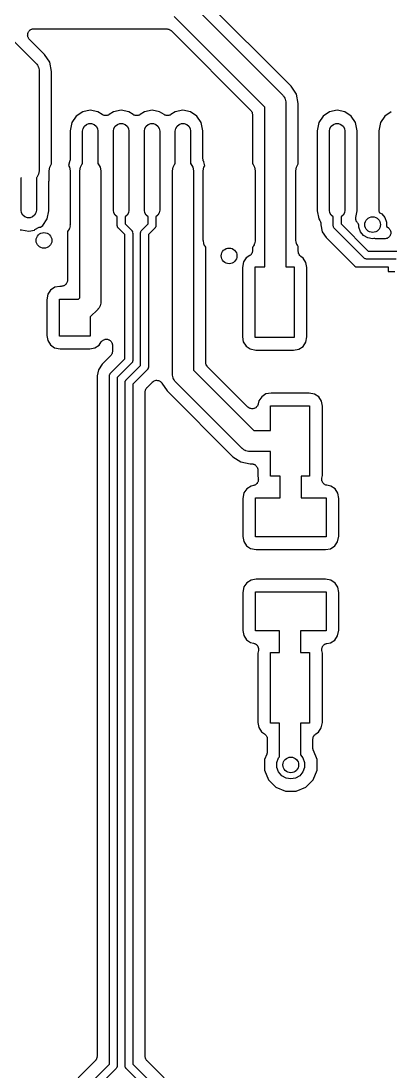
# Model space of a CAD drawing. Extents: x 85 to 210, y -138 to -65.
# Drawn here: x 96.88 to 102.87, y -118.46 to -101.44 of the extents above; entities that cross this region are included whole.
import ezdxf

# ---------------------------------------------------------------- set-up
doc = ezdxf.new("R2010")
doc.units = 0
doc.header["$MEASUREMENT"] = 0
doc.layers.add('BLACK', color=7, linetype='CONTINUOUS')

msp = doc.modelspace()

# ---------------------------------------------------------------- linework, layer by layer
at = {"layer": 'Black'}
for p, q in [((101.255, -102.499), (99.8314, -101.076)), ((99.6021, -101.13), (101.12, -102.648)), ((100.83, -102.838), (99.3617, -101.37)), ((97.012, -101.603), (97.0204, -101.593)), ((97.0204, -101.593), (97.0242, -101.591)), ((97.0242, -101.591), (97.0273, -101.588)), ((97.0273, -101.588), (97.0392, -101.583)), ((97.0392, -101.583), (97.0505, -101.576)), ((97.0505, -101.576), (97.0548, -101.575)), ((97.0548, -101.575), (97.0588, -101.573)), ((97.0588, -101.573), (97.0718, -101.572)), ((97.0718, -101.572), (97.0847, -101.57)), ((97.0847, -101.57), (99.2374, -101.57)), ((99.2374, -101.57), (99.2418, -101.571)), ((99.2418, -101.571), (99.2462, -101.57)), ((99.2462, -101.57), (99.2588, -101.574)), ((99.2588, -101.574), (99.2716, -101.576)), ((99.2716, -101.576), (99.2755, -101.578)), ((99.2755, -101.578), (99.2797, -101.579)), ((99.2797, -101.579), (99.2904, -101.587)), ((99.2904, -101.587), (99.3017, -101.593)), ((99.3017, -101.593), (99.3045, -101.597)), ((96.6202, -101.63), (97.1223, -102.132)), ((96.9851, -101.679), (96.9862, -101.666)), ((96.9862, -101.683), (96.9851, -101.679)), ((96.9862, -101.653), (96.9877, -101.649)), ((96.9862, -101.666), (96.9862, -101.653)), ((96.9862, -101.687), (96.9862, -101.683)), ((96.9907, -101.7), (96.9862, -101.687)), ((96.9877, -101.649), (96.9881, -101.644)), ((96.9881, -101.644), (96.9936, -101.632)), ((96.994, -101.712), (96.9907, -101.7)), ((96.9936, -101.632), (96.9981, -101.62)), ((96.9966, -101.716), (96.994, -101.712)), ((96.9981, -101.72), (96.9966, -101.716)), ((96.9981, -101.62), (97.0009, -101.617)), ((97.0065, -101.73), (96.9981, -101.72)), ((97.0009, -101.617), (97.0028, -101.613)), ((97.0028, -101.613), (97.012, -101.603)), ((97.014, -101.741), (97.0065, -101.73)), ((97.2568, -101.984), (97.014, -101.741)), ((99.3045, -101.597), (99.3082, -101.599)), ((99.3082, -101.599), (100.601, -102.892)), ((97.3421, -102.111), (97.2568, -101.984)), ((97.1223, -102.132), (97.1266, -102.138)), ((97.1266, -102.138), (97.1323, -102.143)), ((97.1323, -102.143), (97.1434, -102.162)), ((97.1434, -102.162), (97.1562, -102.18)), ((97.1562, -102.18), (97.1581, -102.187)), ((97.1581, -102.187), (97.1618, -102.194)), ((97.1618, -102.194), (97.1657, -102.216)), ((97.1657, -102.216), (97.1715, -102.237)), ((97.1715, -102.237), (97.1708, -102.245)), ((97.1708, -102.245), (97.1721, -102.252)), ((97.1721, -102.252), (97.1721, -103.87)), ((97.3721, -102.262), (97.3421, -102.111)), ((97.3721, -103.761), (97.3721, -102.262)), ((101.34, -102.627), (101.255, -102.499)), ((101.12, -102.648), (101.125, -102.654)), ((101.125, -102.654), (101.13, -102.659)), ((101.13, -102.659), (101.141, -102.678)), ((101.141, -102.678), (101.154, -102.696)), ((101.154, -102.696), (101.156, -102.703)), ((101.156, -102.703), (101.16, -102.71)), ((101.16, -102.71), (101.164, -102.732)), ((101.164, -102.732), (101.169, -102.753)), ((101.169, -102.753), (101.169, -102.761)), ((101.169, -102.761), (101.17, -102.768)), ((101.17, -102.768), (101.17, -103.87)), ((101.37, -102.778), (101.34, -102.627)), ((101.37, -103.212), (101.37, -102.778)), ((97.8769, -102.914), (97.7723, -102.984)), ((98.0003, -102.889), (97.8769, -102.914)), ((98.1237, -102.914), (98.0003, -102.889)), ((98.195, -102.961), (98.1237, -102.914)), ((98.3773, -102.914), (98.3061, -102.961)), ((98.5007, -102.889), (98.3773, -102.914)), ((98.6241, -102.914), (98.5007, -102.889)), ((98.6953, -102.961), (98.6241, -102.914)), ((98.8777, -102.914), (98.8064, -102.961)), ((99.0011, -102.889), (98.8777, -102.914)), ((99.1245, -102.914), (99.0011, -102.889)), ((99.1957, -102.961), (99.1245, -102.914)), ((99.378, -102.914), (99.3068, -102.961)), ((99.5015, -102.889), (99.378, -102.914)), ((99.6249, -102.914), (99.5015, -102.889)), ((99.7295, -102.984), (99.6249, -102.914)), ((100.601, -102.892), (100.603, -102.896)), ((100.603, -102.896), (100.607, -102.898)), ((100.607, -102.898), (100.613, -102.91)), ((100.613, -102.91), (100.621, -102.92)), ((100.621, -102.92), (100.622, -102.925)), ((100.622, -102.925), (100.624, -102.928)), ((100.624, -102.928), (100.626, -102.941)), ((100.626, -102.941), (100.63, -102.954)), ((100.63, -102.954), (100.629, -102.958)), ((100.83, -103.87), (100.83, -102.838)), ((101.877, -102.914), (101.773, -102.984)), ((102.001, -102.889), (101.877, -102.914)), ((102.124, -102.914), (102.001, -102.889)), ((102.229, -102.984), (102.124, -102.914)), ((102.878, -102.914), (102.774, -102.984)), ((97.7024, -103.088), (97.6759, -103.221)), ((97.7723, -102.984), (97.7024, -103.088)), ((97.905, -103.149), (97.9381, -103.122)), ((97.9381, -103.122), (97.9787, -103.107)), ((97.9787, -103.107), (98.0219, -103.107)), ((98.0219, -103.107), (98.0626, -103.122)), ((98.0626, -103.122), (98.0957, -103.149)), ((98.201, -102.964), (98.195, -102.961)), ((98.2063, -102.968), (98.201, -102.964)), ((98.2168, -102.971), (98.2063, -102.968)), ((98.2267, -102.975), (98.2168, -102.971)), ((98.2333, -102.976), (98.2267, -102.975)), ((98.2396, -102.977), (98.2333, -102.976)), ((98.2505, -102.977), (98.2396, -102.977)), ((98.2614, -102.977), (98.2505, -102.977)), ((98.2677, -102.976), (98.2614, -102.977)), ((98.2743, -102.975), (98.2677, -102.976)), ((98.2843, -102.971), (98.2743, -102.975)), ((98.2947, -102.968), (98.2843, -102.971)), ((98.3, -102.964), (98.2947, -102.968)), ((98.3061, -102.961), (98.3, -102.964)), ((98.4054, -103.149), (98.4385, -103.122)), ((98.4385, -103.122), (98.4791, -103.107)), ((98.4791, -103.107), (98.5223, -103.107)), ((98.5223, -103.107), (98.5629, -103.122)), ((98.5629, -103.122), (98.596, -103.149)), ((98.7014, -102.964), (98.6953, -102.961)), ((98.7067, -102.968), (98.7014, -102.964)), ((98.7171, -102.971), (98.7067, -102.968)), ((98.7271, -102.975), (98.7171, -102.971)), ((98.7337, -102.976), (98.7271, -102.975)), ((98.74, -102.977), (98.7337, -102.976)), ((98.7509, -102.977), (98.74, -102.977)), ((98.7618, -102.977), (98.7509, -102.977)), ((98.7681, -102.976), (98.7618, -102.977)), ((98.7747, -102.975), (98.7681, -102.976)), ((98.7846, -102.971), (98.7747, -102.975)), ((98.7951, -102.968), (98.7846, -102.971)), ((98.8004, -102.964), (98.7951, -102.968)), ((98.8064, -102.961), (98.8004, -102.964)), ((98.9057, -103.149), (98.9389, -103.122)), ((98.9389, -103.122), (98.9795, -103.107)), ((98.9795, -103.107), (99.0227, -103.107)), ((99.0227, -103.107), (99.0633, -103.122)), ((99.0633, -103.122), (99.0964, -103.149)), ((99.2017, -102.964), (99.1957, -102.961)), ((99.207, -102.968), (99.2017, -102.964)), ((99.2175, -102.971), (99.207, -102.968)), ((99.2275, -102.975), (99.2175, -102.971)), ((99.2341, -102.976), (99.2275, -102.975)), ((99.2404, -102.977), (99.2341, -102.976)), ((99.2513, -102.977), (99.2404, -102.977)), ((99.2622, -102.977), (99.2513, -102.977)), ((99.2685, -102.976), (99.2622, -102.977)), ((99.275, -102.975), (99.2685, -102.976)), ((99.285, -102.971), (99.275, -102.975)), ((99.2955, -102.968), (99.285, -102.971)), ((99.3008, -102.964), (99.2955, -102.968)), ((99.3068, -102.961), (99.3008, -102.964)), ((99.4061, -103.149), (99.4392, -103.122)), ((99.4392, -103.122), (99.4798, -103.107)), ((99.4798, -103.107), (99.5231, -103.107)), ((99.5231, -103.107), (99.5637, -103.122)), ((99.5637, -103.122), (99.5968, -103.149)), ((99.7994, -103.088), (99.7295, -102.984)), ((99.8259, -103.221), (99.7994, -103.088)), ((100.629, -102.958), (100.63, -102.963)), ((100.63, -102.963), (100.63, -103.759)), ((101.703, -103.088), (101.676, -103.221)), ((101.773, -102.984), (101.703, -103.088)), ((101.905, -103.149), (101.939, -103.122)), ((101.939, -103.122), (101.979, -103.107)), ((101.979, -103.107), (102.022, -103.107)), ((102.022, -103.107), (102.063, -103.122)), ((102.063, -103.122), (102.096, -103.149)), ((102.299, -103.088), (102.229, -102.984)), ((102.325, -103.221), (102.299, -103.088)), ((102.704, -103.088), (102.677, -103.221)), ((102.774, -102.984), (102.704, -103.088)), ((97.6759, -103.221), (97.6759, -103.675)), ((97.8759, -103.229), (97.8834, -103.187)), ((97.8759, -103.756), (97.8759, -103.229)), ((97.8834, -103.187), (97.905, -103.149)), ((98.0957, -103.149), (98.1173, -103.187)), ((98.1173, -103.187), (98.1248, -103.229)), ((98.1248, -103.229), (98.1248, -103.756)), ((98.3762, -103.229), (98.3837, -103.187)), ((98.3762, -104.51), (98.3762, -103.229)), ((98.3837, -103.187), (98.4054, -103.149)), ((98.596, -103.149), (98.6177, -103.187)), ((98.6177, -103.187), (98.6252, -103.229)), ((98.6252, -103.229), (98.6252, -104.51)), ((98.8766, -103.229), (98.8841, -103.187)), ((98.8766, -104.51), (98.8766, -103.229)), ((98.8841, -103.187), (98.9057, -103.149)), ((99.0964, -103.149), (99.118, -103.187)), ((99.118, -103.187), (99.1255, -103.229)), ((99.1255, -103.229), (99.1255, -104.51)), ((99.377, -103.229), (99.3845, -103.187)), ((99.377, -103.756), (99.377, -103.229)), ((99.3845, -103.187), (99.4061, -103.149)), ((99.5968, -103.149), (99.6184, -103.187)), ((99.6184, -103.187), (99.6259, -103.229)), ((99.6259, -103.229), (99.6259, -103.756)), ((99.8259, -103.675), (99.8259, -103.221)), ((101.37, -103.761), (101.37, -103.212)), ((101.676, -103.221), (101.676, -104.518)), ((101.876, -103.229), (101.884, -103.187)), ((101.876, -104.51), (101.876, -103.229)), ((101.884, -103.187), (101.905, -103.149)), ((102.096, -103.149), (102.118, -103.187)), ((102.118, -103.187), (102.125, -103.229)), ((102.125, -103.229), (102.125, -104.51)), ((102.325, -104.518), (102.325, -103.221)), ((102.677, -103.221), (102.677, -104.518)), ((97.3427, -103.812), (97.3721, -103.761)), ((97.6607, -103.727), (97.6486, -103.788)), ((97.6486, -103.788), (97.6622, -103.812)), ((97.6638, -103.72), (97.6607, -103.727)), ((97.6698, -103.71), (97.6638, -103.72)), ((97.6708, -103.704), (97.6698, -103.71)), ((97.673, -103.699), (97.6708, -103.704)), ((97.6738, -103.687), (97.673, -103.699)), ((97.6759, -103.675), (97.6738, -103.687)), ((97.8406, -103.812), (97.8701, -103.761)), ((97.8701, -103.761), (97.8759, -103.756)), ((98.1248, -103.756), (98.1305, -103.761)), ((98.1305, -103.761), (98.1601, -103.812)), ((99.3417, -103.812), (99.3712, -103.761)), ((99.3712, -103.761), (99.377, -103.756)), ((99.6259, -103.756), (99.6317, -103.761)), ((99.6317, -103.761), (99.6612, -103.812)), ((99.828, -103.687), (99.8259, -103.675)), ((99.8288, -103.699), (99.828, -103.687)), ((99.831, -103.704), (99.8288, -103.699)), ((99.832, -103.71), (99.831, -103.704)), ((99.8379, -103.72), (99.832, -103.71)), ((99.8411, -103.727), (99.8379, -103.72)), ((99.8539, -103.791), (99.8411, -103.727)), ((99.8421, -103.812), (99.8539, -103.791)), ((100.63, -103.759), (100.632, -103.761)), ((100.632, -103.761), (100.662, -103.812)), ((101.341, -103.812), (101.37, -103.761)), ((97.1618, -103.928), (97.1323, -103.979)), ((97.1721, -103.87), (97.1618, -103.928)), ((97.3325, -103.87), (97.3427, -103.812)), ((97.3325, -104.031), (97.3325, -103.87)), ((97.6622, -103.812), (97.6725, -103.87)), ((97.6725, -103.87), (97.6725, -104.748)), ((97.8303, -103.87), (97.8406, -103.812)), ((97.8303, -105.929), (97.8303, -103.87)), ((98.1601, -103.812), (98.1703, -103.87)), ((98.1703, -103.87), (98.1703, -106)), ((99.3315, -103.87), (99.3417, -103.812)), ((99.3315, -107.171), (99.3315, -103.87)), ((99.6612, -103.812), (99.6715, -103.87)), ((99.6715, -103.87), (99.6715, -107.101)), ((99.8318, -103.87), (99.8421, -103.812)), ((99.8318, -105.002), (99.8318, -103.87)), ((100.662, -103.812), (100.672, -103.87)), ((100.672, -103.87), (100.672, -104.998)), ((100.83, -105.428), (100.83, -103.87)), ((101.17, -103.87), (101.17, -105.428)), ((101.33, -103.87), (101.341, -103.812)), ((101.33, -104.988), (101.33, -103.87)), ((96.8776, -103.984), (96.8719, -103.979)), ((96.8776, -104.51), (96.8776, -103.984)), ((97.1323, -103.979), (97.1266, -103.984)), ((97.1266, -103.984), (97.1266, -104.51)), ((97.3266, -104.064), (97.3286, -104.053)), ((97.3266, -104.518), (97.3266, -104.064)), ((97.3286, -104.053), (97.3294, -104.041)), ((97.3294, -104.041), (97.3316, -104.036)), ((97.3316, -104.036), (97.3325, -104.031)), ((96.8851, -104.553), (96.8776, -104.51)), ((96.9068, -104.59), (96.8851, -104.553)), ((96.9399, -104.618), (96.9068, -104.59)), ((96.9805, -104.633), (96.9399, -104.618)), ((97.0237, -104.633), (96.9805, -104.633)), ((97.0643, -104.618), (97.0237, -104.633)), ((97.0974, -104.59), (97.0643, -104.618)), ((97.1191, -104.553), (97.0974, -104.59)), ((97.1266, -104.51), (97.1191, -104.553)), ((97.2301, -104.756), (97.3001, -104.652)), ((97.3001, -104.652), (97.3266, -104.518)), ((98.3837, -104.553), (98.3762, -104.51)), ((98.4054, -104.59), (98.3837, -104.553)), ((98.4372, -104.617), (98.4054, -104.59)), ((98.4372, -104.756), (98.4372, -104.617)), ((98.596, -104.59), (98.5642, -104.617)), ((98.5642, -104.617), (98.5642, -104.73)), ((98.6177, -104.553), (98.596, -104.59)), ((98.6252, -104.51), (98.6177, -104.553)), ((98.8841, -104.553), (98.8766, -104.51)), ((98.9057, -104.59), (98.8841, -104.553)), ((98.9376, -104.617), (98.9057, -104.59)), ((98.9376, -104.73), (98.9376, -104.617)), ((99.0964, -104.59), (99.0646, -104.617)), ((99.0646, -104.617), (99.0646, -104.756)), ((99.118, -104.553), (99.0964, -104.59)), ((99.1255, -104.51), (99.118, -104.553)), ((101.676, -104.518), (101.703, -104.652)), ((101.703, -104.652), (101.72, -104.678)), ((101.884, -104.553), (101.876, -104.51)), ((101.905, -104.59), (101.884, -104.553)), ((101.937, -104.617), (101.905, -104.59)), ((101.937, -104.759), (101.937, -104.617)), ((102.096, -104.59), (102.064, -104.617)), ((102.064, -104.617), (102.064, -104.733)), ((102.118, -104.553), (102.096, -104.59)), ((102.125, -104.51), (102.118, -104.553)), ((102.302, -104.655), (102.303, -104.641)), ((102.303, -104.658), (102.302, -104.655)), ((102.303, -104.641), (102.304, -104.626)), ((102.304, -104.626), (102.325, -104.518)), ((102.677, -104.518), (102.683, -104.546)), ((102.683, -104.546), (102.723, -104.57)), ((102.723, -104.57), (102.774, -104.63)), ((102.774, -104.63), (102.801, -104.705)), ((96.8663, -104.827), (96.8826, -104.827)), ((96.8826, -104.827), (96.8836, -104.827)), ((96.8836, -104.827), (96.8847, -104.827)), ((96.8847, -104.827), (97.0021, -104.851)), ((97.0983, -104.832), (97.1035, -104.825)), ((97.1035, -104.825), (97.1721, -104.786)), ((97.1721, -104.786), (97.1909, -104.783)), ((97.1909, -104.783), (97.2301, -104.756)), ((97.6566, -104.819), (97.6438, -104.838)), ((97.6585, -104.812), (97.6566, -104.819)), ((97.6622, -104.806), (97.6585, -104.812)), ((97.6661, -104.784), (97.6622, -104.806)), ((97.6718, -104.762), (97.6661, -104.784)), ((97.6725, -104.748), (97.6712, -104.755)), ((97.6712, -104.755), (97.6718, -104.762)), ((98.4377, -104.759), (98.4372, -104.756)), ((98.4374, -104.762), (98.4377, -104.759)), ((98.4396, -104.77), (98.4374, -104.762)), ((98.441, -104.778), (98.4396, -104.77)), ((98.4424, -104.781), (98.441, -104.778)), ((98.4431, -104.783), (98.4424, -104.781)), ((98.4479, -104.79), (98.4431, -104.783)), ((98.4521, -104.797), (98.4479, -104.79)), ((98.4542, -104.799), (98.4521, -104.797)), ((98.4558, -104.801), (98.4542, -104.799)), ((98.5604, -104.906), (98.4558, -104.801)), ((98.5642, -104.73), (98.6688, -104.835)), ((98.833, -104.835), (98.9376, -104.73)), ((99.046, -104.801), (98.9414, -104.906)), ((99.0476, -104.799), (99.046, -104.801)), ((99.0497, -104.797), (99.0476, -104.799)), ((99.0539, -104.79), (99.0497, -104.797)), ((99.0586, -104.783), (99.0539, -104.79)), ((99.0594, -104.781), (99.0586, -104.783)), ((99.0607, -104.778), (99.0594, -104.781)), ((99.0622, -104.77), (99.0607, -104.778)), ((99.0643, -104.762), (99.0622, -104.77)), ((99.0646, -104.756), (99.0641, -104.759)), ((99.0641, -104.759), (99.0643, -104.762)), ((101.72, -104.678), (101.725, -104.689)), ((101.725, -104.689), (101.731, -104.699)), ((101.731, -104.699), (101.732, -104.705)), ((101.732, -104.705), (101.734, -104.71)), ((101.734, -104.71), (101.735, -104.722)), ((101.735, -104.722), (101.737, -104.734)), ((101.737, -104.734), (101.737, -104.749)), ((101.737, -104.749), (101.759, -104.859)), ((101.938, -104.762), (101.937, -104.759)), ((101.938, -104.764), (101.938, -104.762)), ((101.94, -104.772), (101.938, -104.764)), ((101.941, -104.781), (101.94, -104.772)), ((101.943, -104.783), (101.941, -104.781)), ((101.943, -104.786), (101.943, -104.783)), ((101.948, -104.793), (101.943, -104.786)), ((101.952, -104.8), (101.948, -104.793)), ((101.954, -104.802), (101.952, -104.8)), ((101.956, -104.804), (101.954, -104.802)), ((102.435, -105.283), (101.956, -104.804)), ((102.064, -104.733), (102.506, -105.174)), ((102.303, -104.661), (102.303, -104.658)), ((102.308, -104.675), (102.303, -104.661)), ((102.311, -104.688), (102.308, -104.675)), ((102.313, -104.691), (102.311, -104.688)), ((102.314, -104.694), (102.313, -104.691)), ((102.323, -104.705), (102.314, -104.694)), ((102.331, -104.717), (102.323, -104.705)), ((102.341, -104.727), (102.331, -104.717)), ((102.345, -104.734), (102.341, -104.727)), ((102.341, -104.727), (102.341, -104.727)), ((102.347, -104.741), (102.345, -104.734)), ((102.352, -104.748), (102.347, -104.741)), ((102.352, -104.784), (102.352, -104.748)), ((102.379, -104.858), (102.352, -104.784)), ((102.801, -104.705), (102.801, -104.775)), ((102.801, -104.775), (102.826, -104.791)), ((102.826, -104.791), (102.83, -104.795)), ((102.83, -104.795), (102.835, -104.798)), ((102.835, -104.798), (102.842, -104.807)), ((102.842, -104.807), (102.851, -104.815)), ((102.851, -104.815), (102.853, -104.82)), ((102.853, -104.82), (102.857, -104.824)), ((102.857, -104.824), (102.861, -104.836)), ((97.0021, -104.851), (97.0983, -104.832)), ((97.6327, -104.857), (97.6303, -104.859)), ((97.6303, -104.859), (97.6303, -105.644)), ((97.6438, -104.838), (97.6327, -104.857)), ((98.5604, -106.92), (98.5604, -104.906)), ((98.6688, -104.835), (98.6704, -104.837)), ((98.6704, -104.837), (98.6725, -104.839)), ((98.6725, -104.839), (98.6767, -104.846)), ((98.6767, -104.846), (98.6814, -104.853)), ((98.6814, -104.853), (98.6822, -104.855)), ((98.6822, -104.855), (98.6836, -104.858)), ((98.6836, -104.858), (98.685, -104.866)), ((98.685, -104.866), (98.6871, -104.874)), ((98.6871, -104.874), (98.6869, -104.877)), ((98.6869, -104.877), (98.6874, -104.88)), ((98.6874, -104.88), (98.6874, -106.947)), ((98.8144, -104.88), (98.8149, -104.877)), ((98.8144, -107.025), (98.8144, -104.88)), ((98.8146, -104.874), (98.8168, -104.866)), ((98.8149, -104.877), (98.8146, -104.874)), ((98.8168, -104.866), (98.8182, -104.858)), ((98.8182, -104.858), (98.8196, -104.855)), ((98.8196, -104.855), (98.8203, -104.853)), ((98.8203, -104.853), (98.8251, -104.846)), ((98.8251, -104.846), (98.8292, -104.839)), ((98.8292, -104.839), (98.8314, -104.837)), ((98.8314, -104.837), (98.833, -104.835)), ((98.9414, -104.906), (98.9414, -107.052)), ((101.332, -104.996), (101.33, -104.988)), ((101.331, -105.003), (101.332, -104.996)), ((101.759, -104.859), (101.821, -104.952)), ((101.821, -104.952), (102.287, -105.417)), ((102.43, -104.919), (102.379, -104.858)), ((102.498, -104.958), (102.43, -104.919)), ((102.576, -104.972), (102.498, -104.958)), ((102.596, -104.968), (102.576, -104.972)), ((102.609, -104.971), (102.596, -104.968)), ((102.596, -104.968), (102.596, -104.968)), ((102.622, -104.974), (102.609, -104.971)), ((102.626, -104.974), (102.622, -104.974)), ((102.63, -104.974), (102.626, -104.974)), ((102.77, -104.974), (102.63, -104.974)), ((102.776, -104.974), (102.77, -104.974)), ((102.781, -104.974), (102.776, -104.974)), ((102.793, -104.971), (102.781, -104.974)), ((102.805, -104.968), (102.793, -104.971)), ((102.809, -104.966), (102.805, -104.968)), ((102.815, -104.964), (102.809, -104.966)), ((102.824, -104.957), (102.815, -104.964)), ((102.835, -104.951), (102.824, -104.957)), ((102.838, -104.947), (102.835, -104.951)), ((102.843, -104.944), (102.838, -104.947)), ((102.849, -104.934), (102.843, -104.944)), ((102.857, -104.924), (102.849, -104.934)), ((102.859, -104.919), (102.857, -104.924)), ((102.862, -104.915), (102.859, -104.919)), ((102.861, -104.836), (102.866, -104.847)), ((102.865, -104.903), (102.862, -104.915)), ((102.869, -104.892), (102.865, -104.903)), ((102.866, -104.847), (102.867, -104.852)), ((102.867, -104.852), (102.869, -104.857)), ((102.869, -104.857), (102.869, -104.869)), ((102.869, -104.869), (102.87, -104.881)), ((102.87, -104.881), (102.869, -104.886)), ((102.869, -104.886), (102.869, -104.892)), ((99.8331, -105.009), (99.8318, -105.002)), ((99.8325, -105.017), (99.8331, -105.009)), ((99.8382, -105.038), (99.8325, -105.017)), ((99.8421, -105.06), (99.8382, -105.038)), ((99.8458, -105.066), (99.8421, -105.06)), ((99.8478, -105.074), (99.8458, -105.066)), ((99.8605, -105.092), (99.8478, -105.074)), ((99.8715, -105.111), (99.8605, -105.092)), ((99.8715, -106.976), (99.8715, -105.111)), ((100.63, -105.162), (100.627, -105.177)), ((100.632, -105.107), (100.63, -105.109)), ((100.63, -105.109), (100.63, -105.162)), ((100.644, -105.088), (100.632, -105.107)), ((100.656, -105.07), (100.644, -105.088)), ((100.658, -105.062), (100.656, -105.07)), ((100.662, -105.056), (100.658, -105.062)), ((100.666, -105.034), (100.662, -105.056)), ((100.672, -105.013), (100.666, -105.034)), ((100.672, -104.998), (100.671, -105.005)), ((100.671, -105.005), (100.672, -105.013)), ((101.337, -105.025), (101.331, -105.003)), ((101.341, -105.047), (101.337, -105.025)), ((101.344, -105.053), (101.341, -105.047)), ((101.346, -105.06), (101.344, -105.053)), ((101.359, -105.078), (101.346, -105.06)), ((101.37, -105.097), (101.359, -105.078)), ((101.37, -105.178), (101.37, -105.097)), ((100.528, -105.282), (100.483, -105.349)), ((100.584, -105.246), (100.528, -105.282)), ((100.595, -105.236), (100.584, -105.246)), ((100.607, -105.227), (100.595, -105.236)), ((100.608, -105.225), (100.607, -105.227)), ((100.61, -105.223), (100.608, -105.225)), ((100.617, -105.21), (100.61, -105.223)), ((100.624, -105.197), (100.617, -105.21)), ((100.626, -105.192), (100.624, -105.194)), ((100.624, -105.194), (100.624, -105.197)), ((100.627, -105.177), (100.626, -105.192)), ((101.372, -105.191), (101.37, -105.178)), ((101.374, -105.205), (101.372, -105.191)), ((101.375, -105.208), (101.374, -105.205)), ((101.376, -105.212), (101.375, -105.208)), ((101.383, -105.224), (101.376, -105.212)), ((101.389, -105.236), (101.383, -105.224)), ((101.392, -105.239), (101.389, -105.236)), ((101.393, -105.242), (101.392, -105.239)), ((101.404, -105.251), (101.393, -105.242)), ((101.414, -105.26), (101.404, -105.251)), ((101.452, -105.286), (101.414, -105.26)), ((101.496, -105.355), (101.452, -105.286)), ((102.437, -105.285), (102.435, -105.283)), ((102.439, -105.287), (102.437, -105.285)), ((102.446, -105.291), (102.439, -105.287)), ((102.453, -105.296), (102.446, -105.291)), ((102.456, -105.296), (102.453, -105.296)), ((102.458, -105.298), (102.456, -105.296)), ((102.466, -105.299), (102.458, -105.298)), ((102.474, -105.301), (102.466, -105.299)), ((102.477, -105.301), (102.474, -105.301)), ((102.48, -105.301), (102.477, -105.301)), ((102.958, -105.301), (102.48, -105.301)), ((102.506, -105.174), (102.982, -105.174)), ((100.483, -105.349), (100.465, -105.439)), ((100.465, -105.439), (100.465, -106.562)), ((100.67, -106.572), (100.67, -105.428)), ((100.67, -105.428), (100.83, -105.428)), ((101.17, -105.428), (101.305, -105.428)), ((101.305, -105.428), (101.305, -106.572)), ((101.511, -105.438), (101.496, -105.355)), ((101.511, -106.561), (101.511, -105.438)), ((102.287, -105.417), (102.303, -105.428)), ((102.303, -105.428), (102.829, -105.428)), ((102.829, -105.428), (102.829, -105.501)), ((102.829, -105.501), (102.934, -105.501)), ((97.6243, -105.678), (97.6199, -105.686)), ((97.6258, -105.67), (97.6243, -105.678)), ((97.6288, -105.661), (97.6258, -105.67)), ((97.6303, -105.644), (97.6288, -105.653)), ((97.6288, -105.653), (97.6288, -105.661)), ((97.3579, -105.804), (97.3122, -105.871)), ((97.4265, -105.76), (97.3579, -105.804)), ((97.5093, -105.744), (97.4265, -105.76)), ((97.5303, -105.744), (97.5093, -105.744)), ((97.5389, -105.743), (97.5303, -105.744)), ((97.5477, -105.743), (97.5389, -105.743)), ((97.5559, -105.74), (97.5477, -105.743)), ((97.5645, -105.738), (97.5559, -105.74)), ((97.5721, -105.734), (97.5645, -105.738)), ((97.5803, -105.731), (97.5721, -105.734)), ((97.587, -105.725), (97.5803, -105.731)), ((97.5946, -105.721), (97.587, -105.725)), ((97.6002, -105.714), (97.5946, -105.721)), ((97.6069, -105.708), (97.6002, -105.714)), ((97.6113, -105.701), (97.6069, -105.708)), ((97.6169, -105.694), (97.6113, -105.701)), ((97.6199, -105.686), (97.6169, -105.694)), ((97.3122, -105.871), (97.2941, -105.96)), ((97.2941, -105.96), (97.2941, -106.541)), ((97.5, -106.55), (97.5, -105.95)), ((97.5, -105.95), (97.8096, -105.95)), ((97.8096, -105.95), (97.8303, -105.929)), ((98.1697, -106.014), (98.1639, -106.036)), ((98.1703, -106), (98.169, -106.007)), ((98.169, -106.007), (98.1697, -106.014)), ((98.1205, -106.12), (98, -106.24)), ((98.1248, -106.114), (98.1205, -106.12)), ((98.1305, -106.109), (98.1248, -106.114)), ((98.1417, -106.09), (98.1305, -106.109)), ((98.1544, -106.072), (98.1417, -106.09)), ((98.1563, -106.064), (98.1544, -106.072)), ((98.1601, -106.058), (98.1563, -106.064)), ((98.1639, -106.036), (98.1601, -106.058)), ((98, -106.24), (98, -106.55)), ((97.2941, -106.541), (97.3097, -106.623)), ((97.3097, -106.623), (97.3539, -106.692)), ((97.3539, -106.692), (97.4207, -106.738)), ((98, -106.55), (97.5, -106.55)), ((98.0735, -106.74), (98.1421, -106.696)), ((98.1421, -106.696), (98.1778, -106.644)), ((98.1778, -106.644), (98.1813, -106.64)), ((98.1813, -106.64), (98.1838, -106.636)), ((98.1838, -106.636), (98.1934, -106.628)), ((98.1934, -106.628), (98.2021, -106.619)), ((98.2021, -106.619), (98.2066, -106.617)), ((98.2066, -106.617), (98.2104, -106.614)), ((98.2104, -106.614), (98.2221, -106.609)), ((98.2221, -106.609), (98.2334, -106.604)), ((98.2334, -106.604), (98.2384, -106.604)), ((98.2384, -106.604), (98.243, -106.602)), ((98.243, -106.602), (98.2555, -106.602)), ((98.2555, -106.602), (98.268, -106.601)), ((98.268, -106.601), (98.2728, -106.602)), ((98.2728, -106.602), (98.2778, -106.602)), ((98.2778, -106.602), (98.2895, -106.606)), ((98.2895, -106.606), (98.3016, -106.609)), ((98.3016, -106.609), (98.3057, -106.612)), ((98.3057, -106.612), (98.3104, -106.614)), ((98.3104, -106.614), (98.32, -106.622)), ((98.32, -106.622), (98.3303, -106.629)), ((98.3303, -106.629), (98.3332, -106.633)), ((98.3332, -106.633), (98.337, -106.636)), ((98.337, -106.636), (98.3432, -106.647)), ((98.3432, -106.647), (98.3505, -106.657)), ((98.3505, -106.657), (98.3519, -106.662)), ((98.3519, -106.662), (98.3544, -106.666)), ((98.3544, -106.666), (98.3565, -106.678)), ((98.3565, -106.678), (98.3599, -106.69)), ((98.3599, -106.69), (98.3595, -106.695)), ((98.3595, -106.695), (98.3604, -106.7)), ((100.465, -106.562), (100.48, -106.645)), ((100.48, -106.645), (100.524, -106.714)), ((101.305, -106.572), (100.67, -106.572)), ((101.448, -106.718), (101.493, -106.651)), ((101.493, -106.651), (101.511, -106.561)), ((97.4207, -106.738), (97.51, -106.756)), ((97.51, -106.756), (97.9907, -106.756)), ((97.9907, -106.756), (98.0735, -106.74)), ((98.3311, -106.867), (98.1936, -107.004)), ((98.3336, -106.863), (98.3311, -106.867)), ((98.337, -106.86), (98.3336, -106.863)), ((98.3435, -106.849), (98.337, -106.86)), ((98.351, -106.838), (98.3435, -106.849)), ((98.3522, -106.834), (98.351, -106.838)), ((98.3544, -106.83), (98.3522, -106.834)), ((98.3566, -106.817), (98.3544, -106.83)), ((98.36, -106.805), (98.3566, -106.817)), ((98.3604, -106.796), (98.3596, -106.8)), ((98.3596, -106.8), (98.36, -106.805)), ((98.3604, -106.7), (98.3604, -106.796)), ((100.524, -106.714), (100.591, -106.759)), ((100.591, -106.759), (100.681, -106.777)), ((100.681, -106.777), (101.296, -106.777)), ((101.296, -106.777), (101.379, -106.762)), ((101.379, -106.762), (101.448, -106.718)), ((98.1936, -107.004), (98.1314, -107.097)), ((98.3281, -107.152), (98.5604, -106.92)), ((98.6688, -106.991), (98.4365, -107.224)), ((98.5821, -107.258), (98.8144, -107.025)), ((98.6704, -106.989), (98.6688, -106.991)), ((98.6725, -106.987), (98.6704, -106.989)), ((98.6767, -106.98), (98.6725, -106.987)), ((98.6814, -106.973), (98.6767, -106.98)), ((98.6822, -106.971), (98.6814, -106.973)), ((98.6836, -106.968), (98.6822, -106.971)), ((98.685, -106.96), (98.6836, -106.968)), ((98.6871, -106.952), (98.685, -106.96)), ((98.6874, -106.947), (98.6869, -106.949)), ((98.6869, -106.949), (98.6871, -106.952)), ((99.8722, -106.981), (99.8715, -106.976)), ((99.8718, -106.985), (99.8722, -106.981)), ((99.8752, -106.998), (99.8718, -106.985)), ((99.8775, -107.01), (99.8752, -106.998)), ((99.8797, -107.014), (99.8775, -107.01)), ((99.8808, -107.019), (99.8797, -107.014)), ((99.8883, -107.029), (99.8808, -107.019)), ((99.8949, -107.041), (99.8883, -107.029)), ((98.112, -107.194), (98.1095, -107.207)), ((98.1095, -107.207), (98.1095, -118.226)), ((98.1314, -107.097), (98.112, -107.194)), ((98.112, -107.194), (98.112, -107.194)), ((98.3095, -107.197), (98.31, -107.195)), ((98.3095, -118), (98.3095, -107.197)), ((98.3097, -107.192), (98.3119, -107.184)), ((98.31, -107.195), (98.3097, -107.192)), ((98.3119, -107.184), (98.3133, -107.176)), ((98.3133, -107.176), (98.3147, -107.173)), ((98.3147, -107.173), (98.3154, -107.171)), ((98.3154, -107.171), (98.3202, -107.164)), ((98.3202, -107.164), (98.3244, -107.157)), ((98.3244, -107.157), (98.3265, -107.155)), ((98.3265, -107.155), (98.3281, -107.152)), ((98.9228, -107.097), (98.6905, -107.329)), ((98.9244, -107.094), (98.9228, -107.097)), ((98.9265, -107.093), (98.9244, -107.094)), ((98.9307, -107.085), (98.9265, -107.093)), ((98.9354, -107.079), (98.9307, -107.085)), ((98.9362, -107.076), (98.9354, -107.079)), ((98.9376, -107.073), (98.9362, -107.076)), ((98.939, -107.065), (98.9376, -107.073)), ((98.9411, -107.057), (98.939, -107.065)), ((98.9414, -107.052), (98.9409, -107.054)), ((98.9409, -107.054), (98.9411, -107.057)), ((99.3328, -107.178), (99.3315, -107.171)), ((99.3321, -107.186), (99.3328, -107.178)), ((99.3379, -107.207), (99.3321, -107.186)), ((99.3417, -107.229), (99.3379, -107.207)), ((99.6715, -107.101), (100.651, -108.08)), ((99.8982, -107.043), (99.8949, -107.041)), ((99.9007, -107.047), (99.8982, -107.043)), ((100.554, -107.7), (99.9007, -107.047)), ((98.4365, -107.224), (98.4365, -118)), ((98.5635, -107.303), (98.564, -107.3)), ((98.5635, -118), (98.5635, -107.303)), ((98.5637, -107.297), (98.5659, -107.289)), ((98.564, -107.3), (98.5637, -107.297)), ((98.5659, -107.289), (98.5673, -107.281)), ((98.5673, -107.281), (98.5687, -107.278)), ((98.5687, -107.278), (98.5694, -107.276)), ((98.5694, -107.276), (98.5742, -107.269)), ((98.5742, -107.269), (98.5784, -107.262)), ((98.5784, -107.262), (98.5805, -107.26)), ((98.5805, -107.26), (98.5821, -107.258)), ((98.6905, -107.329), (98.6905, -118)), ((98.9198, -107.382), (99.0068, -107.295)), ((99.0068, -107.295), (99.0077, -107.295)), ((99.0077, -107.295), (99.0083, -107.294)), ((99.0083, -107.294), (99.0219, -107.285)), ((99.0219, -107.285), (99.0352, -107.276)), ((99.0352, -107.276), (99.0363, -107.275)), ((99.0363, -107.275), (99.0372, -107.275)), ((99.0372, -107.275), (99.0531, -107.271)), ((99.0531, -107.271), (99.0688, -107.267)), ((99.0688, -107.267), (99.0699, -107.267)), ((99.0699, -107.267), (99.071, -107.266)), ((99.071, -107.266), (99.0872, -107.268)), ((99.0872, -107.268), (99.1034, -107.27)), ((99.1034, -107.27), (99.1044, -107.27)), ((99.1044, -107.27), (99.1055, -107.27)), ((99.1055, -107.27), (99.1201, -107.277)), ((99.1201, -107.277), (99.1349, -107.284)), ((99.1349, -107.284), (99.1356, -107.285)), ((99.1356, -107.285), (99.1366, -107.286)), ((99.1366, -107.286), (99.1479, -107.297)), ((99.1479, -107.297), (99.1594, -107.309)), ((99.1594, -107.309), (99.1599, -107.31)), ((99.1599, -107.31), (99.1606, -107.311)), ((99.1606, -107.311), (99.2468, -107.44)), ((99.3455, -107.236), (99.3417, -107.229)), ((99.3474, -107.243), (99.3455, -107.236)), ((99.3601, -107.261), (99.3474, -107.243)), ((99.3712, -107.28), (99.3601, -107.261)), ((99.377, -107.285), (99.3712, -107.28)), ((99.3813, -107.291), (99.377, -107.285)), ((100.46, -108.37), (99.3813, -107.291)), ((98.8905, -107.453), (98.8913, -107.449)), ((98.8905, -110.694), (98.8905, -107.453)), ((98.8909, -107.444), (98.8943, -107.432)), ((98.8913, -107.449), (98.8909, -107.444)), ((98.8943, -107.432), (98.8965, -107.419)), ((98.8965, -107.419), (98.8987, -107.415)), ((98.8987, -107.415), (98.8999, -107.411)), ((98.8999, -107.411), (98.9074, -107.4)), ((98.9074, -107.4), (98.9139, -107.389)), ((98.9139, -107.389), (98.9173, -107.386)), ((98.9173, -107.386), (98.9198, -107.382)), ((99.2468, -107.44), (100.312, -108.505)), ((100.778, -107.532), (100.733, -107.599)), ((100.847, -107.488), (100.778, -107.532)), ((100.93, -107.473), (100.847, -107.488)), ((101.545, -107.473), (100.93, -107.473)), ((101.635, -107.491), (101.545, -107.473)), ((101.702, -107.536), (101.635, -107.491)), ((101.746, -107.605), (101.702, -107.536)), ((100.556, -107.702), (100.554, -107.7)), ((100.558, -107.704), (100.556, -107.702)), ((100.571, -107.712), (100.558, -107.704)), ((100.582, -107.72), (100.571, -107.712)), ((100.585, -107.721), (100.582, -107.72)), ((100.669, -107.717), (100.656, -107.724)), ((100.682, -107.711), (100.669, -107.717)), ((100.684, -107.709), (100.682, -107.711)), ((100.687, -107.708), (100.684, -107.709)), ((100.696, -107.697), (100.687, -107.708)), ((100.706, -107.687), (100.696, -107.697)), ((100.708, -107.684), (100.706, -107.687)), ((100.71, -107.682), (100.708, -107.684)), ((100.715, -107.668), (100.71, -107.682)), ((100.721, -107.655), (100.715, -107.668)), ((100.723, -107.649), (100.721, -107.652)), ((100.721, -107.652), (100.721, -107.655)), ((100.733, -107.599), (100.723, -107.649)), ((100.92, -108.08), (100.92, -107.678)), ((100.92, -107.678), (101.555, -107.678)), ((101.555, -107.678), (101.555, -108.822)), ((101.761, -107.688), (101.746, -107.605)), ((101.761, -108.811), (101.761, -107.688)), ((100.588, -107.722), (100.585, -107.721)), ((100.602, -107.725), (100.588, -107.722)), ((100.616, -107.729), (100.602, -107.725)), ((100.619, -107.729), (100.616, -107.729)), ((100.622, -107.729), (100.619, -107.729)), ((100.636, -107.727), (100.622, -107.729)), ((100.65, -107.726), (100.636, -107.727)), ((100.653, -107.725), (100.65, -107.726)), ((100.656, -107.724), (100.653, -107.725)), ((100.651, -108.08), (100.92, -108.08)), ((100.466, -108.374), (100.46, -108.37)), ((100.471, -108.38), (100.466, -108.374)), ((100.49, -108.391), (100.471, -108.38)), ((100.509, -108.404), (100.49, -108.391)), ((100.312, -108.505), (100.44, -108.59)), ((100.516, -108.406), (100.509, -108.404)), ((100.522, -108.41), (100.516, -108.406)), ((100.544, -108.414), (100.522, -108.41)), ((100.566, -108.419), (100.544, -108.414)), ((100.573, -108.419), (100.566, -108.419)), ((100.581, -108.42), (100.573, -108.419)), ((100.92, -108.42), (100.581, -108.42)), ((100.92, -108.822), (100.92, -108.42)), ((100.44, -108.59), (100.59, -108.62)), ((100.59, -108.62), (100.615, -108.62)), ((100.615, -108.62), (100.623, -108.622)), ((100.623, -108.622), (100.632, -108.622)), ((100.632, -108.622), (100.64, -108.625)), ((100.64, -108.625), (100.649, -108.626)), ((100.649, -108.626), (100.656, -108.63)), ((100.656, -108.63), (100.665, -108.633)), ((100.665, -108.633), (100.671, -108.639)), ((100.671, -108.639), (100.679, -108.643)), ((100.679, -108.643), (100.685, -108.65)), ((100.685, -108.65), (100.691, -108.656)), ((100.691, -108.656), (100.696, -108.663)), ((100.696, -108.663), (100.701, -108.67)), ((100.701, -108.67), (100.704, -108.678)), ((100.704, -108.678), (100.709, -108.686)), ((100.709, -108.686), (100.71, -108.694)), ((100.71, -108.694), (100.713, -108.703)), ((100.713, -108.703), (100.713, -108.711)), ((100.713, -108.711), (100.715, -108.72)), ((100.715, -108.72), (100.715, -108.812)), ((100.715, -108.812), (100.723, -108.856)), ((100.719, -108.908), (100.715, -108.916)), ((100.72, -108.899), (100.719, -108.908)), ((100.723, -108.891), (100.72, -108.899)), ((100.723, -108.856), (100.723, -108.865)), ((100.723, -108.865), (100.725, -108.874)), ((100.725, -108.874), (100.723, -108.882)), ((100.723, -108.882), (100.723, -108.891)), ((101.08, -108.822), (100.92, -108.822)), ((101.08, -109.17), (101.08, -108.822)), ((101.555, -108.822), (101.42, -108.822)), ((101.42, -108.822), (101.42, -109.17)), ((101.751, -108.868), (101.753, -108.86)), ((101.753, -108.877), (101.751, -108.868)), ((101.753, -108.851), (101.761, -108.811)), ((101.753, -108.86), (101.753, -108.851)), ((101.753, -108.886), (101.753, -108.877)), ((101.755, -108.894), (101.753, -108.886)), ((101.757, -108.902), (101.755, -108.894)), ((101.761, -108.91), (101.757, -108.902)), ((101.764, -108.918), (101.761, -108.91)), ((100.536, -109.024), (100.491, -109.091)), ((100.605, -108.98), (100.536, -109.024)), ((100.643, -108.973), (100.605, -108.98)), ((100.651, -108.97), (100.643, -108.973)), ((100.66, -108.968), (100.651, -108.97)), ((100.667, -108.964), (100.66, -108.968)), ((100.676, -108.961), (100.667, -108.964)), ((100.682, -108.955), (100.676, -108.961)), ((100.69, -108.951), (100.682, -108.955)), ((100.695, -108.944), (100.69, -108.951)), ((100.702, -108.938), (100.695, -108.944)), ((100.706, -108.931), (100.702, -108.938)), ((100.712, -108.924), (100.706, -108.931)), ((100.715, -108.916), (100.712, -108.924)), ((101.769, -108.925), (101.764, -108.918)), ((101.773, -108.933), (101.769, -108.925)), ((101.78, -108.939), (101.773, -108.933)), ((101.785, -108.946), (101.78, -108.939)), ((101.793, -108.95), (101.785, -108.946)), ((101.799, -108.956), (101.793, -108.95)), ((101.807, -108.959), (101.799, -108.956)), ((101.815, -108.964), (101.807, -108.959)), ((101.823, -108.965), (101.815, -108.964)), ((101.832, -108.969), (101.823, -108.965)), ((101.901, -108.983), (101.832, -108.969)), ((101.968, -109.028), (101.901, -108.983)), ((102.012, -109.097), (101.968, -109.028)), ((100.491, -109.091), (100.473, -109.181)), ((100.473, -109.181), (100.473, -109.796)), ((100.678, -109.805), (100.678, -109.17)), ((100.678, -109.17), (101.08, -109.17)), ((101.42, -109.17), (101.822, -109.17)), ((101.822, -109.17), (101.822, -109.805)), ((102.027, -109.18), (102.012, -109.097)), ((102.027, -109.795), (102.027, -109.18)), ((100.473, -109.796), (100.488, -109.879)), ((100.488, -109.879), (100.532, -109.948)), ((101.822, -109.805), (100.678, -109.805)), ((101.964, -109.952), (102.009, -109.885)), ((102.009, -109.885), (102.027, -109.795)), ((100.532, -109.948), (100.599, -109.993)), ((100.599, -109.993), (100.689, -110.011)), ((100.689, -110.011), (101.812, -110.011)), ((101.812, -110.011), (101.895, -109.996)), ((101.895, -109.996), (101.964, -109.952)), ((100.536, -110.548), (100.491, -110.615)), ((100.605, -110.504), (100.536, -110.548)), ((100.688, -110.489), (100.605, -110.504)), ((101.811, -110.489), (100.688, -110.489)), ((101.901, -110.507), (101.811, -110.489)), ((101.968, -110.552), (101.901, -110.507)), ((102.012, -110.621), (101.968, -110.552)), ((98.8905, -118.226), (98.8905, -110.694)), ((100.491, -110.615), (100.473, -110.705)), ((100.473, -110.705), (100.473, -111.32)), ((100.678, -111.329), (100.678, -110.694)), ((100.678, -110.694), (101.822, -110.694)), ((101.822, -110.694), (101.822, -111.329)), ((102.027, -110.704), (102.012, -110.621)), ((102.027, -111.319), (102.027, -110.704)), ((100.473, -111.32), (100.488, -111.403)), ((100.488, -111.403), (100.532, -111.472)), ((101.068, -111.329), (100.678, -111.329)), ((101.068, -111.678), (101.068, -111.329)), ((101.822, -111.329), (101.408, -111.329)), ((101.408, -111.329), (101.408, -111.678)), ((101.964, -111.476), (102.009, -111.409)), ((102.009, -111.409), (102.027, -111.319)), ((100.532, -111.472), (100.599, -111.517)), ((100.599, -111.517), (100.645, -111.527)), ((100.645, -111.527), (100.654, -111.53)), ((100.654, -111.53), (100.662, -111.532)), ((100.662, -111.532), (100.67, -111.536)), ((100.67, -111.536), (100.678, -111.539)), ((100.678, -111.539), (100.684, -111.545)), ((100.684, -111.545), (100.692, -111.55)), ((100.692, -111.55), (100.697, -111.557)), ((100.697, -111.557), (100.704, -111.562)), ((100.704, -111.562), (100.708, -111.57)), ((100.708, -111.57), (100.713, -111.577)), ((100.713, -111.577), (100.716, -111.585)), ((100.716, -111.585), (100.72, -111.593)), ((100.72, -111.593), (100.722, -111.601)), ((100.722, -111.601), (100.724, -111.61)), ((100.724, -111.61), (100.724, -111.619)), ((100.724, -111.619), (100.725, -111.627)), ((100.725, -111.627), (100.724, -111.636)), ((101.752, -111.631), (101.754, -111.622)), ((101.754, -111.639), (101.752, -111.631)), ((101.754, -111.613), (101.756, -111.605)), ((101.754, -111.622), (101.754, -111.613)), ((101.756, -111.605), (101.758, -111.596)), ((101.758, -111.596), (101.762, -111.589)), ((101.762, -111.589), (101.765, -111.581)), ((101.765, -111.581), (101.771, -111.574)), ((101.771, -111.574), (101.775, -111.566)), ((101.775, -111.566), (101.781, -111.561)), ((101.781, -111.561), (101.787, -111.554)), ((101.787, -111.554), (101.795, -111.549)), ((101.795, -111.549), (101.801, -111.544)), ((101.801, -111.544), (101.809, -111.54)), ((101.809, -111.54), (101.817, -111.536)), ((101.817, -111.536), (101.826, -111.534)), ((101.826, -111.534), (101.834, -111.531)), ((101.834, -111.531), (101.895, -111.52)), ((101.895, -111.52), (101.964, -111.476)), ((100.724, -111.644), (100.715, -111.689)), ((100.715, -111.689), (100.715, -112.812)), ((100.724, -111.636), (100.724, -111.644)), ((100.92, -112.822), (100.92, -111.678)), ((100.92, -111.678), (101.068, -111.678)), ((101.408, -111.678), (101.555, -111.678)), ((101.555, -111.678), (101.555, -112.822)), ((101.754, -111.648), (101.754, -111.639)), ((101.761, -111.688), (101.754, -111.648)), ((101.761, -112.355), (101.761, -111.688)), ((101.761, -112.811), (101.761, -112.355)), ((100.715, -112.812), (100.73, -112.895)), ((101.068, -112.822), (100.92, -112.822)), ((101.068, -113.368), (101.068, -112.822)), ((101.555, -112.822), (101.408, -112.822)), ((101.408, -112.822), (101.408, -113.339)), ((101.743, -112.901), (101.761, -112.811)), ((100.73, -112.895), (100.774, -112.964)), ((100.774, -112.964), (100.824, -112.998)), ((101.643, -113.006), (101.654, -112.996)), ((101.654, -112.996), (101.698, -112.968)), ((101.698, -112.968), (101.743, -112.901)), ((100.824, -112.998), (100.834, -113.007)), ((100.834, -113.007), (100.845, -113.016)), ((100.845, -113.016), (100.847, -113.019)), ((100.847, -113.019), (100.849, -113.022)), ((100.849, -113.022), (100.855, -113.034)), ((100.855, -113.034), (100.862, -113.046)), ((100.862, -113.046), (100.863, -113.05)), ((100.863, -113.05), (100.864, -113.053)), ((100.864, -113.053), (100.866, -113.067)), ((100.866, -113.067), (100.868, -113.08)), ((100.868, -113.08), (100.868, -113.287)), ((101.608, -113.08), (101.611, -113.065)), ((101.608, -113.228), (101.608, -113.08)), ((101.611, -113.065), (101.612, -113.05)), ((101.612, -113.05), (101.614, -113.048)), ((101.614, -113.046), (101.622, -113.033)), ((101.614, -113.048), (101.614, -113.046)), ((101.622, -113.033), (101.628, -113.019)), ((101.628, -113.019), (101.63, -113.018)), ((101.63, -113.018), (101.631, -113.016)), ((101.631, -113.016), (101.643, -113.006)), ((100.86, -113.325), (100.823, -113.415)), ((100.861, -113.323), (100.86, -113.325)), ((100.862, -113.321), (100.861, -113.323)), ((100.865, -113.306), (100.862, -113.321)), ((100.868, -113.291), (100.865, -113.306)), ((100.868, -113.287), (100.868, -113.289)), ((100.868, -113.289), (100.868, -113.291)), ((101.608, -113.231), (101.608, -113.228)), ((101.608, -113.233), (101.608, -113.231)), ((101.611, -113.248), (101.608, -113.233)), ((101.614, -113.263), (101.611, -113.248)), ((101.615, -113.264), (101.614, -113.263)), ((101.616, -113.267), (101.615, -113.264)), ((101.677, -113.415), (101.616, -113.267)), ((100.823, -113.415), (100.823, -113.585)), ((101.026, -113.46), (101.053, -113.386)), ((101.026, -113.54), (101.026, -113.46)), ((101.053, -113.386), (101.068, -113.368)), ((101.408, -113.339), (101.447, -113.386)), ((101.447, -113.386), (101.474, -113.46)), ((101.474, -113.46), (101.474, -113.54)), ((101.677, -113.585), (101.677, -113.415)), ((100.823, -113.585), (100.888, -113.742)), ((101.053, -113.614), (101.026, -113.54)), ((101.104, -113.675), (101.053, -113.614)), ((101.172, -113.714), (101.104, -113.675)), ((101.396, -113.675), (101.328, -113.714)), ((101.447, -113.614), (101.396, -113.675)), ((101.474, -113.54), (101.447, -113.614)), ((101.612, -113.742), (101.677, -113.585)), ((100.888, -113.742), (101.008, -113.862)), ((101.25, -113.728), (101.172, -113.714)), ((101.328, -113.714), (101.25, -113.728)), ((101.492, -113.862), (101.612, -113.742)), ((101.008, -113.862), (101.165, -113.927)), ((101.165, -113.927), (101.335, -113.927)), ((101.335, -113.927), (101.492, -113.862)), ((98.3095, -118.351), (98.3095, -118)), ((98.4365, -118), (98.4365, -118.377)), ((98.5635, -118.377), (98.5635, -118)), ((98.6905, -118), (98.6905, -118.351)), ((98.1001, -118.269), (98.0926, -118.279)), ((98.1013, -118.264), (98.1001, -118.269)), ((98.1035, -118.261), (98.1013, -118.264)), ((98.1057, -118.248), (98.1035, -118.261)), ((98.1091, -118.235), (98.1057, -118.248)), ((98.1095, -118.226), (98.1087, -118.231)), ((98.1087, -118.231), (98.1091, -118.235)), ((98.8913, -118.231), (98.8905, -118.226)), ((98.8909, -118.235), (98.8913, -118.231)), ((98.8943, -118.248), (98.8909, -118.235)), ((98.8965, -118.261), (98.8943, -118.248)), ((98.8987, -118.264), (98.8965, -118.261)), ((98.8999, -118.269), (98.8987, -118.264)), ((98.9074, -118.279), (98.8999, -118.269)), ((98.0802, -118.297), (96.3206, -120.057)), ((96.4551, -120.205), (98.3095, -118.351)), ((98.4179, -118.422), (96.5635, -120.276)), ((98.0827, -118.294), (98.0802, -118.297)), ((98.0861, -118.291), (98.0827, -118.294)), ((98.0926, -118.279), (98.0861, -118.291)), ((98.4195, -118.42), (98.4179, -118.422)), ((98.4216, -118.418), (98.4195, -118.42)), ((98.4258, -118.411), (98.4216, -118.418)), ((98.4305, -118.404), (98.4258, -118.411)), ((98.4313, -118.401), (98.4305, -118.404)), ((98.4327, -118.399), (98.4313, -118.401)), ((98.4341, -118.391), (98.4327, -118.399)), ((98.4363, -118.383), (98.4341, -118.391)), ((98.4365, -118.377), (98.436, -118.38)), ((98.436, -118.38), (98.4363, -118.383)), ((98.564, -118.38), (98.5635, -118.377)), ((98.5637, -118.383), (98.564, -118.38)), ((98.5659, -118.391), (98.5637, -118.383)), ((98.5673, -118.399), (98.5659, -118.391)), ((98.5687, -118.401), (98.5673, -118.399)), ((98.5694, -118.404), (98.5687, -118.401)), ((98.5742, -118.411), (98.5694, -118.404)), ((98.5784, -118.418), (98.5742, -118.411)), ((98.5805, -118.42), (98.5784, -118.418)), ((98.5821, -118.422), (98.5805, -118.42)), ((100.436, -120.276), (98.5821, -118.422)), ((98.6905, -118.351), (100.545, -120.205)), ((98.9139, -118.291), (98.9074, -118.279)), ((98.9173, -118.294), (98.9139, -118.291)), ((98.9198, -118.297), (98.9173, -118.294)), ((100.679, -120.057), (98.9198, -118.297))]:
    msp.add_line(p, q, dxfattribs=at)
for centre in [(102.576, -104.744), (97.25, -105), (100.25, -105.25), (101.25, -113.5)]:
    msp.add_circle(centre, 0.127, dxfattribs=at)

doc.saveas('drawing.dxf')
